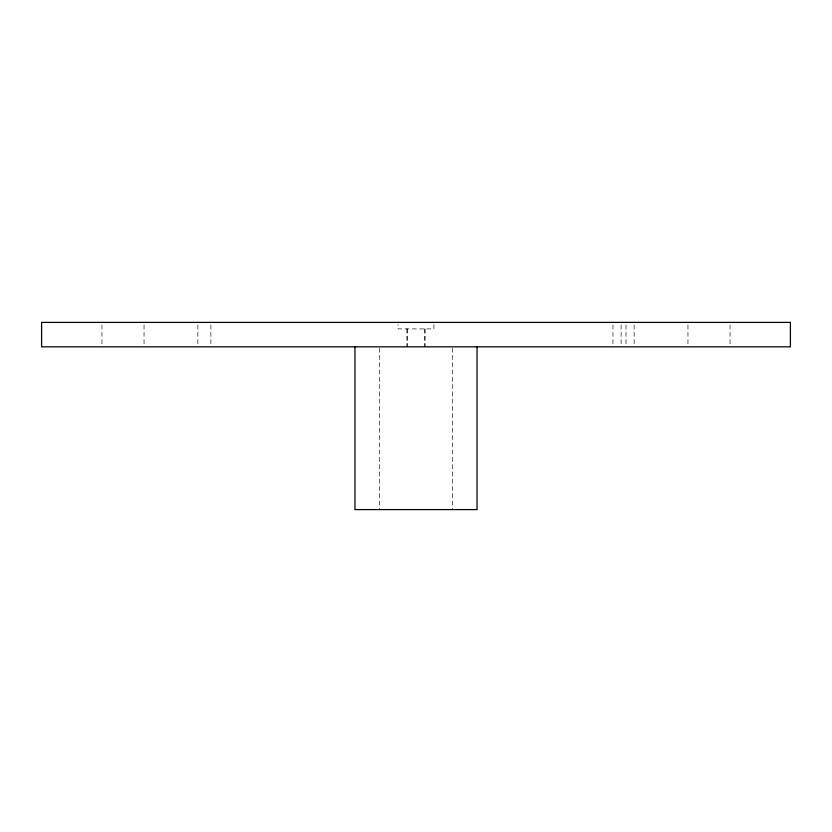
<?xml version="1.0" encoding="UTF-8"?>
<svg xmlns="http://www.w3.org/2000/svg" width="832" height="832" viewBox="0 0 832 832"><rect width="100%" height="100%" fill="white"/><g stroke="black" fill="none" stroke-linecap="round" stroke-linejoin="round"><path stroke-width="0.62" stroke-dasharray="4.16 3.12" d="M730.059 324.969L730.059 346.819M687.96 324.969L687.96 346.819M634.13 324.969L634.13 346.819M625.986 324.969L625.986 346.819M621.109 324.969L621.109 345.53M612.966 324.969L612.966 346.819M452.556 348.109L452.556 509.6M433.909 324.574L433.909 328.91L398.091 328.91L398.091 324.574M424.954 328.91L424.954 346.819M424.882 328.91L424.882 346.819M407.118 328.91L407.118 346.819M407.046 328.91L407.046 346.819M379.444 348.109L379.444 509.6M210.891 324.969L210.891 346.819M197.87 324.969L197.87 346.819M144.04 324.969L144.04 346.819M101.941 324.969L101.941 346.819"/><path stroke-width="1.25" d="M477.048 346.819L477.048 509.6L354.952 509.6L354.952 346.819M790.4 322.4L41.6 322.4L41.6 346.819L790.4 346.819L790.4 322.4"/></g></svg>
